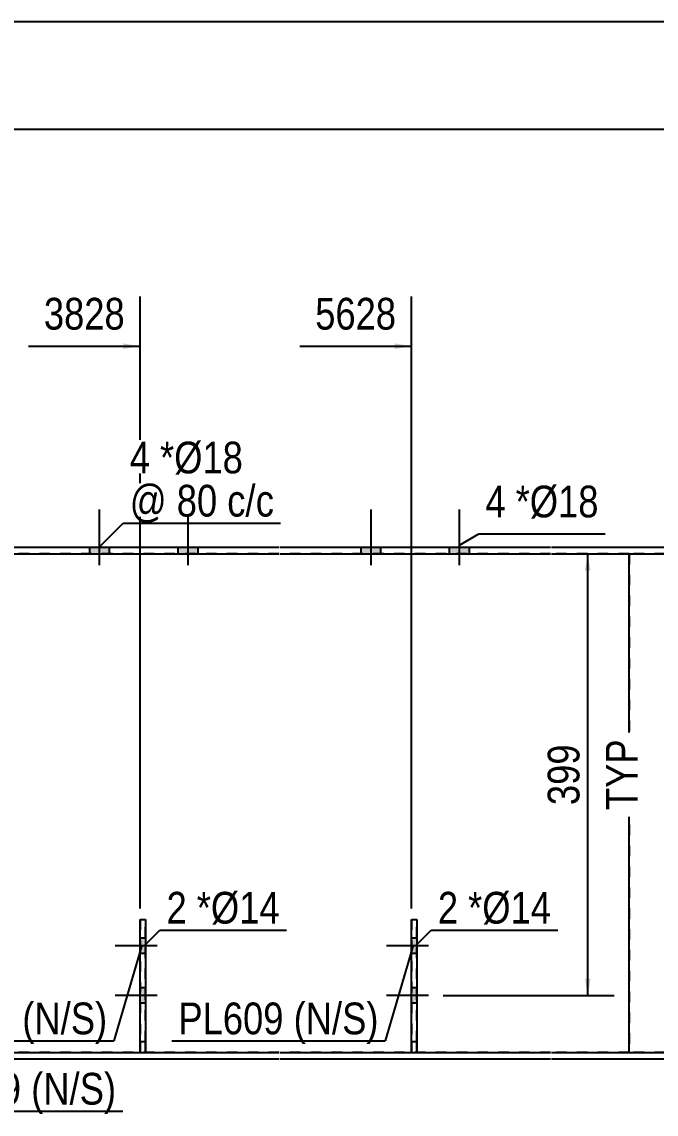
# Model space of a CAD drawing. Header units: millimetres. Extents: x 2 to 405, y 5 to 282.
# Drawn here: x 117.2 to 174.4, y 183.4 to 282 of the extents above; entities that cross this region are included whole.
import ezdxf

# ---------------------------------------------------------------- set-up
doc = ezdxf.new("R2010")
doc.units = ezdxf.units.MM
doc.linetypes.add('DXK_LINE_DOT1', pattern=[1.8814, 0.9407, -0.9407])
doc.styles.add('Arial Narrow', font='ARIALN.TTF', dxfattribs={"height": 0.2})

# ---------------------------------------------------------------- blocks, each defined once
blk = doc.blocks.new('Unknown-624480768-5214')
at = {"color": 5, "linetype": 'Continuous'}
blk.add_line((405, 282), (5, 282), dxfattribs=at)
blk = doc.blocks.new('Part-624480768-7541 - 3380')
at = {"color": 2, "linetype": 'Continuous'}
for p, q in [((127.85, 188.972), (127.85, 200.972)), ((127.85, 200.972), (127.85, 200.972)), ((127.85, 200.972), (128.35, 200.972)), ((128.35, 200.972), (128.35, 188.972)), ((128.35, 200.972), (128.35, 200.972))]:
    blk.add_line(p, q, dxfattribs=at)
at = {"color": 7, "linetype": 'DXK_LINE_DOT1'}
for p, q in [((127.85, 200.972), (127.85, 189.972)), ((127.85, 200.972), (128.35, 200.972)), ((128.35, 189.972), (128.35, 200.972)), ((127.85, 189.972), (127.85, 188.972)), ((127.85, 189.972), (128.35, 189.972)), ((128.35, 188.972), (128.35, 189.972)), ((127.85, 188.972), (127.85, 188.972)), ((127.85, 188.972), (128.35, 188.972)), ((127.85, 188.972), (128.35, 188.972)), ((128.35, 188.972), (128.35, 188.972))]:
    blk.add_line(p, q, dxfattribs=at)
blk = doc.blocks.new('Part-624480768-3397 - 3380')
at = {"color": 7, "linetype": 'DXK_LINE_DOT1'}
for p, q in [((91.4, 233.972), (29.482, 233.972)), ((29.482, 233.972), (29.482, 188.972)), ((115.9, 233.972), (91.5, 233.972)), ((140.4, 233.972), (116, 233.972)), ((164.9, 233.972), (140.5, 233.972)), ((172, 233.972), (165, 233.972)), ((172, 233.972), (172, 188.972)), ((91.4, 188.972), (29.482, 188.972)), ((115.9, 188.972), (91.5, 188.972)), ((140.4, 188.972), (116, 188.972)), ((164.9, 188.972), (140.5, 188.972)), ((172, 188.972), (165, 188.972))]:
    blk.add_line(p, q, dxfattribs=at)
blk = doc.blocks.new('Part-624480768-3399 - 3380')
at = {"color": 2, "linetype": 'Continuous'}
for p, q in [((83.996, 188.972), (91.4, 188.972)), ((91.4, 188.372), (83.996, 188.372)), ((91.5, 188.972), (115.9, 188.972)), ((115.9, 188.372), (91.5, 188.372)), ((116, 188.972), (140.4, 188.972)), ((140.4, 188.372), (116, 188.372)), ((140.5, 188.972), (164.9, 188.972)), ((164.9, 188.372), (140.5, 188.372)), ((165, 188.972), (179, 188.972)), ((179, 188.372), (165, 188.372)), ((179.1, 188.972), (189.256, 188.972)), ((189.256, 188.372), (179.1, 188.372))]:
    blk.add_line(p, q, dxfattribs=at)
at = {"color": 7, "linetype": 'DXK_LINE_DOT1'}
for p, q in [((83.996, 188.372), (83.996, 188.972)), ((189.256, 188.372), (189.256, 188.972))]:
    blk.add_line(p, q, dxfattribs=at)
blk = doc.blocks.new('Part-624480768-3402 - 3380')
at = {"color": 2, "linetype": 'Continuous'}
for p, q in [((29.482, 234.572), (91.4, 234.572)), ((29.482, 234.572), (29.482, 233.972)), ((29.482, 233.972), (91.4, 233.972)), ((91.5, 234.572), (115.9, 234.572)), ((91.5, 233.972), (115.9, 233.972)), ((116, 234.572), (140.4, 234.572)), ((116, 233.972), (140.4, 233.972)), ((140.5, 234.572), (164.9, 234.572)), ((140.5, 233.972), (164.9, 233.972)), ((165, 234.572), (179, 234.572)), ((165, 233.972), (179, 233.972)), ((179.1, 234.572), (196.453, 234.572)), ((179.1, 233.972), (196.453, 233.972)), ((196.453, 234.572), (196.453, 233.972))]:
    blk.add_line(p, q, dxfattribs=at)
blk = doc.blocks.new('Bolt-624480768-7566 - 3380')
at = {"linetype": 'Continuous'}
for points in [[(125.1, 234.572), (123.3, 234.572), (123.3, 233.972), (125.1, 233.972)], [(125.1, 234.572), (123.3, 234.572), (123.3, 233.972), (125.1, 233.972)], [(133.1, 234.572), (131.3, 234.572), (131.3, 233.972), (133.1, 233.972)], [(133.1, 234.572), (131.3, 234.572), (131.3, 233.972), (133.1, 233.972)]]:
    blk.add_hatch(color=3, dxfattribs=at).paths.add_polyline_path(points)
at = {"color": 3, "linetype": 'Continuous'}
for p, q in [((124.2, 232.972), (124.2, 237.972)), ((124.2, 232.972), (124.2, 237.972)), ((132.2, 232.972), (132.2, 237.972)), ((132.2, 232.972), (132.2, 237.972)), ((123.3, 233.972), (123.3, 234.572)), ((123.3, 233.972), (123.3, 234.572)), ((125.1, 233.972), (125.1, 234.572)), ((125.1, 233.972), (125.1, 234.572)), ((131.3, 233.972), (131.3, 234.572)), ((131.3, 233.972), (131.3, 234.572)), ((133.1, 233.972), (133.1, 234.572)), ((133.1, 233.972), (133.1, 234.572))]:
    blk.add_line(p, q, dxfattribs=at)
blk = doc.blocks.new('Part-624480768-3422 - 3380')
at = {"color": 2, "linetype": 'Continuous'}
blk.add_line((172, 188.972), (172, 233.972), dxfattribs=at)
at = {"color": 7, "linetype": 'DXK_LINE_DOT1'}
for p, q in [((179, 233.972), (172, 233.972)), ((179, 188.972), (172, 188.972))]:
    blk.add_line(p, q, dxfattribs=at)
blk = doc.blocks.new('Bolt-624480768-7563 - 3380')
at = {"linetype": 'Continuous'}
for points in [[(149.6, 234.572), (147.8, 234.572), (147.8, 233.972), (149.6, 233.972)], [(149.6, 234.572), (147.8, 234.572), (147.8, 233.972), (149.6, 233.972)], [(157.6, 234.572), (155.8, 234.572), (155.8, 233.972), (157.6, 233.972)], [(157.6, 234.572), (155.8, 234.572), (155.8, 233.972), (157.6, 233.972)]]:
    blk.add_hatch(color=3, dxfattribs=at).paths.add_polyline_path(points)
at = {"color": 3, "linetype": 'Continuous'}
for p, q in [((148.7, 232.972), (148.7, 237.972)), ((148.7, 232.972), (148.7, 237.972)), ((156.7, 232.972), (156.7, 237.972)), ((156.7, 232.972), (156.7, 237.972)), ((147.8, 233.972), (147.8, 234.572)), ((147.8, 233.972), (147.8, 234.572)), ((149.6, 233.972), (149.6, 234.572)), ((149.6, 233.972), (149.6, 234.572)), ((155.8, 233.972), (155.8, 234.572)), ((155.8, 233.972), (155.8, 234.572)), ((157.6, 233.972), (157.6, 234.572)), ((157.6, 233.972), (157.6, 234.572))]:
    blk.add_line(p, q, dxfattribs=at)
blk = doc.blocks.new('Part-624480768-7539 - 3380')
at = {"color": 2, "linetype": 'Continuous'}
for p, q in [((152.35, 188.972), (152.35, 200.972)), ((152.35, 200.972), (152.35, 200.972)), ((152.35, 200.972), (152.85, 200.972)), ((152.85, 200.972), (152.85, 188.972)), ((152.85, 200.972), (152.85, 200.972))]:
    blk.add_line(p, q, dxfattribs=at)
at = {"color": 7, "linetype": 'DXK_LINE_DOT1'}
for p, q in [((152.35, 200.972), (152.35, 189.972)), ((152.35, 200.972), (152.85, 200.972)), ((152.85, 189.972), (152.85, 200.972)), ((152.35, 189.972), (152.35, 188.972)), ((152.35, 189.972), (152.85, 189.972)), ((152.85, 188.972), (152.85, 189.972)), ((152.35, 188.972), (152.35, 188.972)), ((152.35, 188.972), (152.85, 188.972)), ((152.35, 188.972), (152.85, 188.972)), ((152.85, 188.972), (152.85, 188.972))]:
    blk.add_line(p, q, dxfattribs=at)
blk = doc.blocks.new('Bolt-624480768-7575 - 3380')
at = {"linetype": 'Continuous'}
blk.add_hatch(color=3, dxfattribs=at).paths.add_polyline_path([(152.85, 193.419), (152.85, 194.819), (152.35, 194.819), (152.35, 193.419)])
at = {"color": 3, "linetype": 'Continuous'}
for p, q in [((152.85, 194.819), (152.35, 194.819)), ((153.9, 194.119), (150.1, 194.119)), ((152.85, 193.419), (152.35, 193.419))]:
    blk.add_line(p, q, dxfattribs=at)
blk = doc.blocks.new('Bolt-624480768-7576 - 3380')
at = {"linetype": 'Continuous'}
blk.add_hatch(color=3, dxfattribs=at).paths.add_polyline_path([(152.85, 197.892), (152.85, 199.292), (152.35, 199.292), (152.35, 197.892)])
at = {"color": 3, "linetype": 'Continuous'}
for p, q in [((152.85, 199.292), (152.35, 199.292)), ((153.9, 198.592), (150.1, 198.592)), ((152.85, 197.892), (152.35, 197.892))]:
    blk.add_line(p, q, dxfattribs=at)
blk = doc.blocks.new('Bolt-624480768-7579 - 3380')
at = {"linetype": 'Continuous'}
blk.add_hatch(color=3, dxfattribs=at).paths.add_polyline_path([(128.35, 193.42), (128.35, 194.82), (127.85, 194.82), (127.85, 193.42)])
at = {"color": 3, "linetype": 'Continuous'}
for p, q in [((128.35, 194.82), (127.85, 194.82)), ((129.4, 194.12), (125.6, 194.12)), ((128.35, 193.42), (127.85, 193.42))]:
    blk.add_line(p, q, dxfattribs=at)
blk = doc.blocks.new('Bolt-624480768-7580 - 3380')
at = {"linetype": 'Continuous'}
blk.add_hatch(color=3, dxfattribs=at).paths.add_polyline_path([(128.35, 197.892), (128.35, 199.292), (127.85, 199.292), (127.85, 197.892)])
at = {"color": 3, "linetype": 'Continuous'}
for p, q in [((128.35, 199.292), (127.85, 199.292)), ((129.4, 198.592), (125.6, 198.592)), ((128.35, 197.892), (127.85, 197.892))]:
    blk.add_line(p, q, dxfattribs=at)
blk = doc.blocks.new('StraightDimension-624480768-11938 - 3380')
at = {"linetype": 'Continuous'}
blk.add_hatch(color=7, dxfattribs=at).paths.add_polyline_path([(126.35, 252.972), (127.85, 252.722), (126.35, 252.472)])
at = {"color": 7, "linetype": 'Continuous'}
for p, q in [((127.85, 201.972), (127.85, 257.222)), ((117.788, 252.722), (127.85, 252.722))]:
    blk.add_line(p, q, dxfattribs=at)
at = {"color": 0}
blk.add_wipeout([(127.075, 253.622), (127.075, 257.822), (118.563, 257.822), (118.563, 253.622)], dxfattribs=at)
at = {"color": 3, "style": 'Arial Narrow'}
blk.add_text('3828', height=2.8633, dxfattribs=at).set_placement((119.163, 254.222))
blk = doc.blocks.new('StraightDimension-624480768-5344 - 3380')
at = {"color": 7, "linetype": 'Continuous'}
blk.add_line((27.882, 272.306), (390.73, 272.306), dxfattribs=at)
blk = doc.blocks.new('StraightDimension-624480768-11937 - 3380')
at = {"linetype": 'Continuous'}
blk.add_hatch(color=7, dxfattribs=at).paths.add_polyline_path([(150.85, 252.972), (152.35, 252.722), (150.85, 252.472)])
at = {"color": 7, "linetype": 'Continuous'}
for p, q in [((152.35, 201.972), (152.35, 257.222)), ((142.288, 252.722), (152.35, 252.722))]:
    blk.add_line(p, q, dxfattribs=at)
at = {"color": 0}
blk.add_wipeout([(151.575, 253.622), (151.575, 257.822), (143.063, 257.822), (143.063, 253.622)], dxfattribs=at)
at = {"color": 3, "style": 'Arial Narrow'}
blk.add_text('5628', height=2.8633, dxfattribs=at).set_placement((143.663, 254.222))
blk = doc.blocks.new('StraightDimension-624480768-12187 - 3380')
at = {"linetype": 'Continuous'}
for points in [[(168.019, 232.472), (168.269, 233.972), (168.519, 232.472)], [(168.519, 195.619), (168.269, 194.119), (168.019, 195.619)]]:
    blk.add_hatch(color=7, dxfattribs=at).paths.add_polyline_path(points)
at = {"color": 7, "linetype": 'Continuous'}
for p, q in [((165.243, 233.972), (170.669, 233.972)), ((168.269, 194.119), (168.269, 233.972)), ((155.225, 194.119), (170.669, 194.119))]:
    blk.add_line(p, q, dxfattribs=at)
at = {"color": 0, "linetype": 'Continuous'}
blk.add_wipeout([(173.369, 217.84), (169.169, 217.84), (169.169, 210.251), (173.369, 210.251)], dxfattribs=at)
at = {"color": 3, "linetype": 'Continuous', "style": 'Arial Narrow'}
blk.add_text('TYP', height=2.8633, rotation=90.00021, dxfattribs=at).set_placement((172.769, 210.851))
at = {"color": 0}
blk.add_wipeout([(168.119, 217.388), (163.919, 217.388), (163.919, 210.703), (168.119, 210.703)], dxfattribs=at)
at = {"color": 3, "style": 'Arial Narrow'}
blk.add_text('399', height=2.8633, rotation=90.00021, dxfattribs=at).set_placement((167.519, 211.303))
blk = doc.blocks.new('Mark-624480768-7781 - 3380')
at = {"color": 7, "linetype": 'Continuous'}
for p, q in [((156.7, 234.772), (158.432, 235.772)), ((158.432, 235.772), (169.851, 235.772))]:
    blk.add_line(p, q, dxfattribs=at)
at = {"color": 0}
for points in [[(160.86, 237.272), (160.86, 240.272), (159.032, 240.272), (159.032, 237.272)], [(163.037, 237.272), (163.037, 240.272), (161.76, 240.272), (161.76, 237.272)]]:
    blk.add_wipeout(points, dxfattribs=at)
for points in [[(160.86, 237.272), (160.86, 240.272), (159.032, 240.272), (159.032, 237.272)], [(163.037, 237.272), (163.037, 240.272), (161.76, 240.272), (161.76, 237.272)]]:
    blk.add_wipeout(points, dxfattribs=at)
at = {"color": 3, "style": 'Arial Narrow'}
blk.add_text('4', height=2.863, dxfattribs=at).set_placement((159.032, 237.272))
at = {"color": 0}
blk.add_wipeout([(169.251, 237.272), (169.251, 240.272), (163.037, 240.272), (163.037, 237.272)], dxfattribs=at)
blk.add_wipeout([(169.251, 237.272), (169.251, 240.272), (163.037, 240.272), (163.037, 237.272)], dxfattribs=at)
at = {"color": 3, "style": 'Arial Narrow'}
for s, height, p in [('*', 2.863, (161.76, 237.272)), ('Ø18', 2.8633, (163.037, 237.272))]:
    blk.add_text(s, height=height, dxfattribs=at).set_placement(p)
blk = doc.blocks.new('Mark-624480768-7785 - 3380')
at = {"color": 7, "linetype": 'Continuous'}
for p, q in [((124.2, 234.622), (126.321, 236.743)), ((126.321, 236.743), (140.541, 236.743))]:
    blk.add_line(p, q, dxfattribs=at)
at = {"color": 0}
for points in [[(128.749, 241.243), (128.749, 244.243), (126.921, 244.243), (126.921, 241.243)], [(130.927, 241.243), (130.927, 244.243), (129.649, 244.243), (129.649, 241.243)], [(139.941, 237.343), (139.941, 240.343), (126.921, 240.343), (126.921, 237.343)]]:
    blk.add_wipeout(points, dxfattribs=at)
for points in [[(128.749, 241.243), (128.749, 244.243), (126.921, 244.243), (126.921, 241.243)], [(130.927, 241.243), (130.927, 244.243), (129.649, 244.243), (129.649, 241.243)], [(139.941, 237.343), (139.941, 240.343), (126.921, 240.343), (126.921, 237.343)]]:
    blk.add_wipeout(points, dxfattribs=at)
at = {"color": 3, "style": 'Arial Narrow'}
for s, height, p in [('4', 2.863, (126.921, 241.243)), ('@ 80 c/', 2.8633, (126.921, 237.343)), ('c', 2.863, (138.297, 237.343))]:
    blk.add_text(s, height=height, dxfattribs=at).set_placement(p)
at = {"color": 0}
blk.add_wipeout([(137.141, 241.243), (137.141, 244.243), (130.927, 244.243), (130.927, 241.243)], dxfattribs=at)
blk.add_wipeout([(137.141, 241.243), (137.141, 244.243), (130.927, 244.243), (130.927, 241.243)], dxfattribs=at)
at = {"color": 3, "style": 'Arial Narrow'}
for s, height, p in [('*', 2.863, (129.649, 241.243)), ('Ø18', 2.8633, (130.927, 241.243))]:
    blk.add_text(s, height=height, dxfattribs=at).set_placement(p)
blk = doc.blocks.new('MarkSet-624480768-7733 - 3380')
at = {"color": 7, "linetype": 'Continuous'}
for p, q in [((152.725, 198.592), (154.139, 200.006)), ((154.139, 200.006), (165.559, 200.006))]:
    blk.add_line(p, q, dxfattribs=at)
at = {"color": 0}
for points in [[(156.567, 200.606), (156.567, 203.606), (154.739, 203.606), (154.739, 200.606)], [(158.745, 200.606), (158.745, 203.606), (157.467, 203.606), (157.467, 200.606)]]:
    blk.add_wipeout(points, dxfattribs=at)
for points in [[(156.567, 200.606), (156.567, 203.606), (154.739, 203.606), (154.739, 200.606)], [(158.745, 200.606), (158.745, 203.606), (157.467, 203.606), (157.467, 200.606)]]:
    blk.add_wipeout(points, dxfattribs=at)
at = {"color": 3, "style": 'Arial Narrow'}
blk.add_text('2', height=2.863, dxfattribs=at).set_placement((154.739, 200.606))
at = {"color": 0}
blk.add_wipeout([(164.959, 200.606), (164.959, 203.606), (158.745, 203.606), (158.745, 200.606)], dxfattribs=at)
blk.add_wipeout([(164.959, 200.606), (164.959, 203.606), (158.745, 203.606), (158.745, 200.606)], dxfattribs=at)
at = {"color": 3, "style": 'Arial Narrow'}
for s, height, p in [('*', 2.863, (157.467, 200.606)), ('Ø14', 2.8633, (158.745, 200.606))]:
    blk.add_text(s, height=height, dxfattribs=at).set_placement(p)
blk = doc.blocks.new('MarkSet-624480768-7738 - 3380')
at = {"color": 7, "linetype": 'Continuous'}
for p, q in [((128.225, 198.592), (129.64, 200.006)), ((129.64, 200.006), (141.059, 200.006))]:
    blk.add_line(p, q, dxfattribs=at)
at = {"color": 0}
for points in [[(132.068, 200.606), (132.068, 203.606), (130.24, 203.606), (130.24, 200.606)], [(134.245, 200.606), (134.245, 203.606), (132.968, 203.606), (132.968, 200.606)]]:
    blk.add_wipeout(points, dxfattribs=at)
for points in [[(132.068, 200.606), (132.068, 203.606), (130.24, 203.606), (130.24, 200.606)], [(134.245, 200.606), (134.245, 203.606), (132.968, 203.606), (132.968, 200.606)]]:
    blk.add_wipeout(points, dxfattribs=at)
at = {"color": 3, "style": 'Arial Narrow'}
blk.add_text('2', height=2.863, dxfattribs=at).set_placement((130.24, 200.606))
at = {"color": 0}
blk.add_wipeout([(140.459, 200.606), (140.459, 203.606), (134.245, 203.606), (134.245, 200.606)], dxfattribs=at)
blk.add_wipeout([(140.459, 200.606), (140.459, 203.606), (134.245, 203.606), (134.245, 200.606)], dxfattribs=at)
at = {"color": 3, "style": 'Arial Narrow'}
for s, height, p in [('*', 2.863, (132.968, 200.606)), ('Ø14', 2.8633, (134.245, 200.606))]:
    blk.add_text(s, height=height, dxfattribs=at).set_placement(p)
blk = doc.blocks.new('Mark-624480768-7809 - 3380')
at = {"color": 7, "linetype": 'Continuous'}
for p in [(152.48, 198.543), (130.712, 190.013)]:
    blk.add_line(p, (149.98, 190.013), dxfattribs=at)
at = {"color": 0}
for points in [[(140.815, 190.613), (140.815, 193.613), (131.312, 193.613), (131.312, 190.613)], [(149.38, 190.613), (149.38, 193.613), (141.715, 193.613), (141.715, 190.613)]]:
    blk.add_wipeout(points, dxfattribs=at)
for points in [[(140.815, 190.613), (140.815, 193.613), (131.312, 193.613), (131.312, 190.613)], [(149.38, 190.613), (149.38, 193.613), (141.715, 193.613), (141.715, 190.613)]]:
    blk.add_wipeout(points, dxfattribs=at)
at = {"color": 3, "style": 'Arial Narrow'}
for s, p in [('PL609', (131.312, 190.613)), ('(N/', (141.715, 190.613)), ('S)', (146.095, 190.613))]:
    blk.add_text(s, height=2.8633, dxfattribs=at).set_placement(p)
blk = doc.blocks.new('Mark-624480768-7812 - 3380')
at = {"color": 7, "linetype": 'Continuous'}
for p in [(127.98, 198.543), (106.212, 190.013)]:
    blk.add_line(p, (125.48, 190.013), dxfattribs=at)
at = {"color": 0}
for points in [[(116.316, 190.613), (116.316, 193.613), (106.812, 193.613), (106.812, 190.613)], [(124.88, 190.613), (124.88, 193.613), (117.216, 193.613), (117.216, 190.613)]]:
    blk.add_wipeout(points, dxfattribs=at)
for points in [[(116.316, 190.613), (116.316, 193.613), (106.812, 193.613), (106.812, 190.613)], [(124.88, 190.613), (124.88, 193.613), (117.216, 193.613), (117.216, 190.613)]]:
    blk.add_wipeout(points, dxfattribs=at)
at = {"color": 3, "style": 'Arial Narrow'}
for s, p in [('PL609', (106.812, 190.613)), ('(N/', (117.216, 190.613)), ('S)', (121.596, 190.613))]:
    blk.add_text(s, height=2.8633, dxfattribs=at).set_placement(p)
blk = doc.blocks.new('Mark-624480768-7815 - 3380')
at = {"color": 7, "linetype": 'Continuous'}
for p, q in [((103.48, 191.401), (107.015, 183.666)), ((107.015, 183.666), (126.283, 183.666))]:
    blk.add_line(p, q, dxfattribs=at)
at = {"color": 0}
for points in [[(117.119, 184.266), (117.119, 187.266), (107.615, 187.266), (107.615, 184.266)], [(125.683, 184.266), (125.683, 187.266), (118.019, 187.266), (118.019, 184.266)]]:
    blk.add_wipeout(points, dxfattribs=at)
for points in [[(117.119, 184.266), (117.119, 187.266), (107.615, 187.266), (107.615, 184.266)], [(125.683, 184.266), (125.683, 187.266), (118.019, 187.266), (118.019, 184.266)]]:
    blk.add_wipeout(points, dxfattribs=at)
at = {"color": 3, "style": 'Arial Narrow'}
for s, p in [('PL609', (107.615, 184.266)), ('(N/', (118.019, 184.266)), ('S)', (122.399, 184.266))]:
    blk.add_text(s, height=2.8633, dxfattribs=at).set_placement(p)

msp = doc.modelspace()

# ---------------------------------------------------------------- block references
for name in ['Unknown-624480768-5214', 'Bolt-624480768-7566 - 3380', 'Bolt-624480768-7563 - 3380', 'Part-624480768-3402 - 3380', 'Part-624480768-3397 - 3380', 'Part-624480768-3422 - 3380', 'Part-624480768-7541 - 3380', 'Part-624480768-7539 - 3380', 'Bolt-624480768-7580 - 3380', 'Bolt-624480768-7576 - 3380', 'Bolt-624480768-7579 - 3380', 'Bolt-624480768-7575 - 3380', 'Part-624480768-3399 - 3380']:
    msp.add_blockref(name, (0, 0))

# ---------------------------------------------------------------- next in the draw order: block references
for name in ['StraightDimension-624480768-11938 - 3380', 'StraightDimension-624480768-12187 - 3380']:
    msp.add_blockref(name, (0, 0))

# ---------------------------------------------------------------- next in the draw order: block references
for name in ['StraightDimension-624480768-5344 - 3380', 'MarkSet-624480768-7738 - 3380']:
    msp.add_blockref(name, (0, 0))

# ---------------------------------------------------------------- next in the draw order: block references
for name in ['StraightDimension-624480768-11937 - 3380', 'Mark-624480768-7785 - 3380', 'Mark-624480768-7781 - 3380', 'Mark-624480768-7812 - 3380']:
    msp.add_blockref(name, (0, 0))

# ---------------------------------------------------------------- next in the draw order: block references
for name in ['MarkSet-624480768-7733 - 3380', 'Mark-624480768-7815 - 3380']:
    msp.add_blockref(name, (0, 0))

# ---------------------------------------------------------------- next in the draw order: block references
msp.add_blockref('Mark-624480768-7809 - 3380', (0, 0))

doc.saveas('drawing.dxf')
